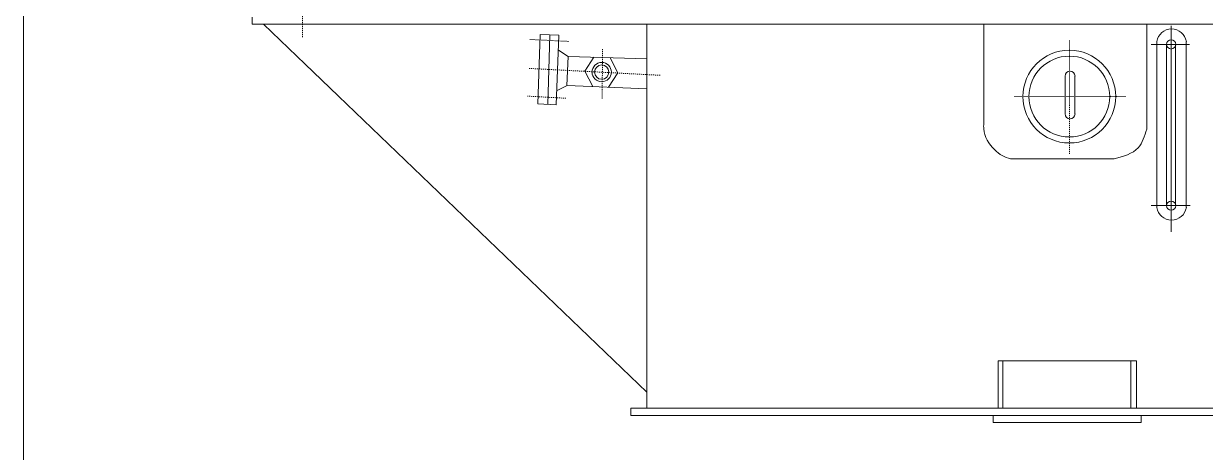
# Model space of a CAD drawing. Extents: x 0 to 420, y 0 to 297.
# Drawn here: x 0 to 117.9, y 107.4 to 150.2 of the extents above; entities that cross this region are included whole.
import ezdxf

# ---------------------------------------------------------------- set-up
doc = ezdxf.new("R2010")
doc.units = 0
doc.linetypes.add('ОСЕВАЯ', pattern=[50.8, 31.75, -6.35, 6.35, -6.35])
doc.layers.get('0').update_dxf_attribs({"linetype": 'CONTINUOUS'})

msp = doc.modelspace()

# ---------------------------------------------------------------- linework, layer by layer
at = {"lineweight": 0}
for p, q in [((0, 0), (0, 297)), ((56.91, 146.8), (56.01, 145.4)), ((59.31, 145.25), (58.53, 146.75)), ((56.01, 145.4), (56.8, 143.88)), ((58.39, 143.81), (59.31, 145.25))]:
    msp.add_line(p, q, dxfattribs=at)
at = {"linetype": 'ОСЕВАЯ', "lineweight": 0, "ltscale": 0.0007}
for p, q in [((27.84, 170.49), (27.84, 148.8)), ((54.37, 148.38), (50.52, 148.58)), ((57.78, 147.6), (57.74, 142.69)), ((104.37, 148.47), (104.37, 137.17)), ((63.53, 145), (50.4, 145.69)), ((54.12, 142.71), (50.29, 142.92)), ((98.88, 142.88), (110, 142.88))]:
    msp.add_line(p, q, dxfattribs=at)
at = {"lineweight": 0, "ltscale": 0.0001}
for p, q in [((22.82, 150.79), (22.82, 150.11)), ((22.82, 150.11), (110.74, 150.11)), ((23.93, 150.11), (62.21, 113.37)), ((62.21, 113.37), (62.21, 150.11)), ((95.82, 150.11), (95.82, 140.18)), ((51.32, 142.15), (51.57, 149.07)), ((51.57, 149.07), (53.43, 149.01)), ((52.52, 149.04), (52.31, 142.1)), ((53.43, 149.01), (53.15, 142.06)), ((53.37, 147.5), (54.34, 146.87)), ((54.34, 146.87), (54.23, 143.98)), ((54.34, 146.87), (62.21, 146.65)), ((53.2, 143.45), (54.25, 143.98)), ((54.25, 143.98), (62.21, 143.66)), ((103.94, 144.92), (103.94, 141.15)), ((104.93, 144.92), (104.93, 141.15)), ((53.15, 142.06), (51.32, 142.15)), ((99.31, 136.66), (108.85, 136.66)), ((97.25, 116.5), (97.25, 111.78)), ((97.25, 116.5), (97.72, 116.5)), ((97.72, 116.5), (110.52, 116.5)), ((97.72, 116.5), (97.72, 111.78)), ((62.21, 113.37), (62.21, 111.78)), ((60.59, 111.78), (110.5, 111.78)), ((60.59, 111.78), (60.59, 111.06)), ((60.59, 111.06), (110.55, 111.06)), ((96.77, 110.35), (96.77, 111.06)), ((96.77, 110.35), (110.47, 110.35))]:
    msp.add_line(p, q, dxfattribs=at)
at = {"lineweight": 0, "ltscale": 0.0007}
for p, q in [((110.74, 150.11), (256.52, 150.11)), ((112.09, 139.62), (112.09, 150.11)), ((114.53, 149.92), (114.53, 129.38)), ((112.52, 148.08), (116.36, 148.08)), ((113.09, 148.38), (113.09, 131.8)), ((114.07, 148.08), (114.07, 132)), ((114.98, 148.08), (114.98, 132)), ((116.04, 148.38), (116.04, 131.8)), ((112.52, 132), (116.42, 132)), ((110.52, 116.5), (110.52, 111.78)), ((110.52, 116.5), (111.08, 116.5)), ((111.08, 116.5), (111.08, 111.78)), ((110.5, 111.78), (246.99, 111.78)), ((110.55, 111.06), (166.92, 111.06)), ((111.55, 110.35), (111.55, 111.06)), ((110.47, 110.35), (111.55, 110.35))]:
    msp.add_line(p, q, dxfattribs=at)
at = {"lineweight": 0, "ltscale": 0.0001}
for centre, radius in [((104.37, 142.88), 4.63), ((104.37, 142.88), 4.03), ((57.7, 145.32), 0.713)]:
    msp.add_circle(centre, radius, dxfattribs=at)
at = {"lineweight": 0, "ltscale": 0.0007}
for centre in [(114.53, 148.08), (114.53, 132)]:
    msp.add_circle(centre, 0.456, dxfattribs=at)
at = {"lineweight": 0}
msp.add_circle((57.7, 145.32), 0.961, dxfattribs=at)
at = {"lineweight": 0, "ltscale": 0.0007}
for centre, start, end in [((114.57, 148.12), 9.9299, 170.0701), ((114.57, 132.06), 189.9299, 350.0701)]:
    msp.add_arc(centre, 1.5, start, end, dxfattribs=at)
at = {"lineweight": 0, "ltscale": 0.0001}
for centre, start, end in [((104.44, 144.92), 0, 180), ((104.44, 141.15), 180, 0)]:
    msp.add_arc(centre, 0.495, start, end, dxfattribs=at)
for points, knots in [([(95.82, 140.18), (95.82, 140.01), (95.78, 139.04), (96.67, 137.57), (98.15, 136.62), (99.04, 136.65), (99.31, 136.66)], [0, 0, 0, 0, 0.524615, 2.892965, 4.708254, 5.509719, 5.509719, 5.509719, 5.509719]), ([(108.85, 136.66), (109.77, 136.91), (111.4, 137.35), (111.88, 138.94), (112.09, 139.62)], [0, 0, 0, 0, 2.641216, 4.67436, 4.67436, 4.67436, 4.67436])]:
    msp.add_open_spline(points, degree=3, knots=knots, dxfattribs=at)

doc.saveas('drawing.dxf')
